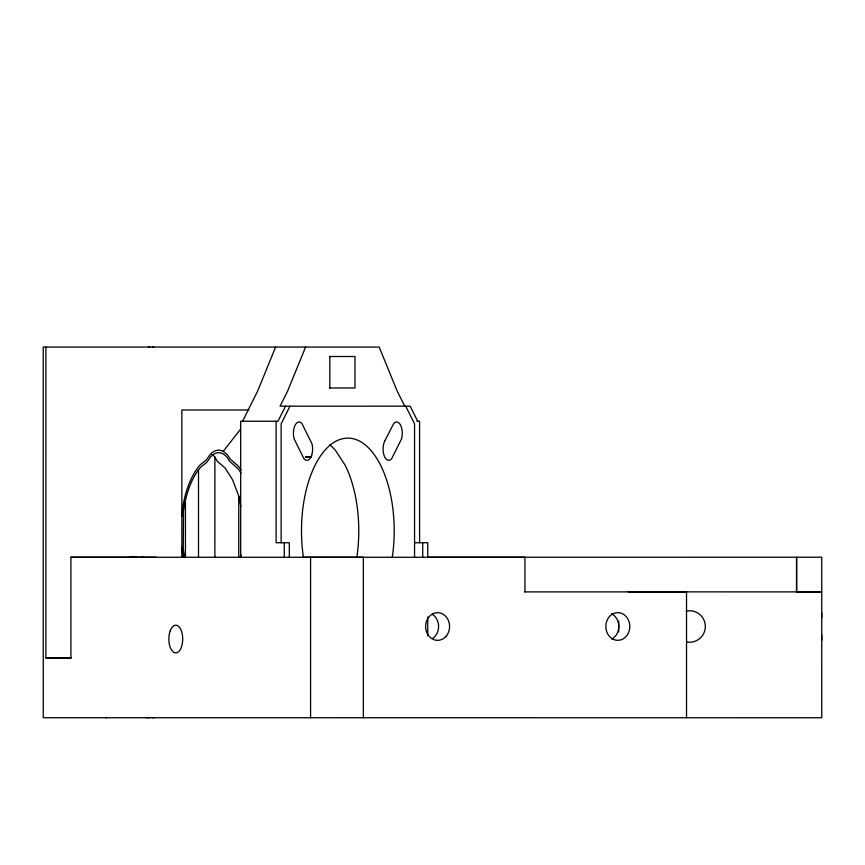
<?xml version="1.0" encoding="UTF-8"?>
<svg xmlns="http://www.w3.org/2000/svg" width="865" height="865" viewBox="0 0 865 865"><rect width="100%" height="100%" fill="white"/><g stroke="black" fill="none" stroke-linecap="round" stroke-linejoin="round"><path stroke-width="1.3" d="M136.594 557.255L70.908 557.255L70.908 657.941L45.888 657.941L45.899 347.06M181.866 557.503L181.866 409.999L248.828 409.999M185.434 556.898L185.434 501.495M198.507 557.298L198.507 469.944M214.866 557.449L214.898 457.098A32.827 16.413 -90 0 0 211.957 454.439M238.783 556.844L238.783 496.11L232.653 479.945L225.17 468.095L217.418 461.391L214.898 457.098M240.675 557.59L240.675 421.244L277.989 421.244L285.526 406.182M276.108 421.244L276.108 542.744L289.31 542.744L289.31 557.471M281.136 542.744L281.136 423.85L289.97 406.182M284.282 557.59L284.282 542.744M310.578 717.745L310.578 557.287M329.814 387.974L329.814 356.51M363.354 717.745L363.354 557.276L302.577 557.244M414.551 557.46L414.551 423.839L405.717 406.172M419.59 542.733L419.59 421.233L416.962 421.233M422.726 557.46L422.726 542.733M427.764 635.883L427.764 616.983M427.764 557.59L427.764 542.733L414.551 542.733M524.947 591.887L524.947 557.276L70.908 557.255M618.713 631.883L618.713 621.092M686.529 717.745L686.529 591.887L524.558 591.887M181.866 516.167L182.31 510.123A75.623 37.811 -90 0 1 200.28 464.754L206.421 459.888L209.838 454.904A35.346 17.678 -90 0 1 223.256 451.368L240.611 429.094M240.448 557.244L241.011 554.67M275.611 347.07L257.629 391.121L242.568 421.244M305.583 347.07L287.602 391.121L280.076 406.182L410.172 406.172L417.698 421.233M148.434 347.06L149.764 347.06M152.445 347.06L153.765 347.06M329.403 356.51L354.985 356.51L354.985 387.974L329.403 387.974M305.54 456.871L310.989 456.871M305.486 457.001L310.935 457.001M141.406 557.255L156.241 557.255M427.613 557.244L821.75 557.222L821.739 717.755L43.25 717.723L43.25 347.06L379.205 347.07L397.186 391.121L404.723 406.172M628.152 591.876L821.739 591.887L796.568 591.887L796.579 557.222L796.579 592.287M45.888 657.941L71.471 657.941M106.103 717.734L106.795 717.734M146.336 717.734L147.028 717.734M148.434 717.723L149.764 717.723M152.435 717.723L153.765 717.723M129.566 557.244L143.385 557.255M223.256 451.368L227.517 454.904L230.328 459.207L238.091 465.921A75.623 37.811 -90 0 1 241.076 469.89M238.783 496.11L240.848 506.501M181.866 546.788L182.007 549.264A75.623 37.811 -90 0 0 183.272 557.363M821.739 612.939L821.739 617.653M821.739 635.343L821.739 640.338M686.183 611.123A15.754 15.754 0 0 1 705.332 626.163A15.754 15.754 0 0 1 686.842 642.014M432.349 614.355A13.84 11.991 -90 0 1 432.824 638.338M241.021 472.993A73.082 36.546 -90 0 0 237.442 468.095L229.679 461.391L226.879 457.098A32.827 16.413 -90 0 0 210.465 457.109L207.038 462.105L200.896 466.97A73.082 36.546 -90 0 0 183.531 510.826L183.239 548.648A73.082 36.546 -90 0 0 184.71 557.752M329.641 444.751A92.706 46.353 -90 0 1 335.598 450.535L345.2 465.273A92.706 46.353 -90 0 1 356.802 557.547M303.453 557.547A92.706 46.353 -90 0 1 347.849 438.123A92.706 46.353 -90 0 1 392.234 557.547M611.458 613.728A13.84 11.991 -90 0 1 618.799 626.314A13.84 11.991 -90 0 1 611.739 639.105M384.698 441.096L383.833 443.345A11.342 5.677 -90 0 0 384.741 457.044A11.342 5.677 -90 0 0 391.586 458.828L401.533 438.955A11.342 5.677 -90 0 0 400.625 425.256A11.342 5.677 -90 0 0 393.78 423.461L384.698 441.096M311.735 455.066L310.795 457.336A11.342 5.677 -90 0 1 303.918 458.623L294.165 438.955A11.342 5.677 -90 0 1 295.062 425.266A11.342 5.677 -90 0 1 301.907 423.461L311.962 443.723A11.342 5.677 -90 0 1 311.735 455.066M446.264 636.067A13.84 11.991 -90 0 0 440.436 613.058A13.84 11.991 -90 0 0 426.088 630.401A13.84 11.991 -90 0 0 446.264 636.067M627.558 634.564A13.84 11.991 -90 0 0 619.005 612.712A13.84 11.991 -90 0 0 606.895 632.196A13.84 11.991 -90 0 0 627.558 634.564M170.21 630.834A13.84 6.92 90 0 0 175.011 652.816A13.84 6.92 90 0 0 182.126 633.515A13.84 6.92 90 0 0 170.21 630.834"/></g></svg>
